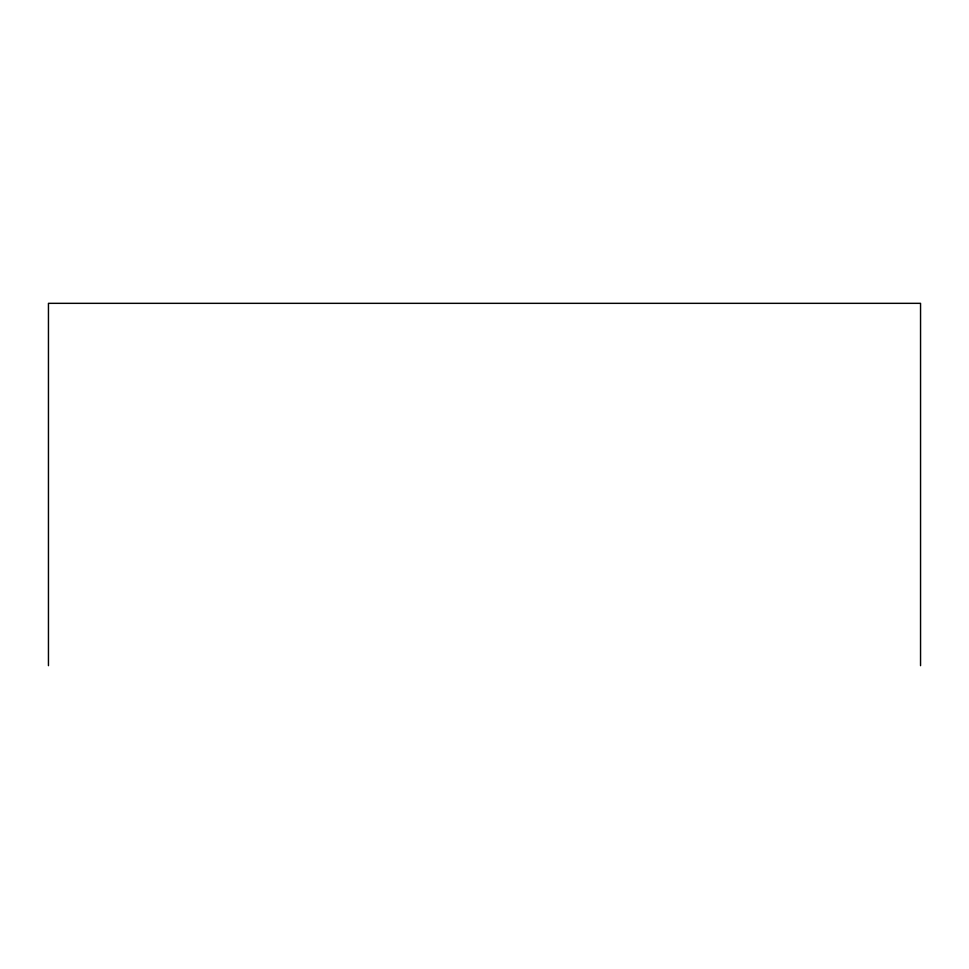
<?xml version="1.0" encoding="UTF-8"?>
<svg xmlns="http://www.w3.org/2000/svg" width="969" height="969" viewBox="0 0 969 969"><rect width="100%" height="100%" fill="white"/><g stroke="black" fill="none" stroke-linecap="round" stroke-linejoin="round"><path stroke-width="1.45" d="M920.55 665.667L920.55 303.333L48.45 303.333L48.45 665.667"/></g></svg>
